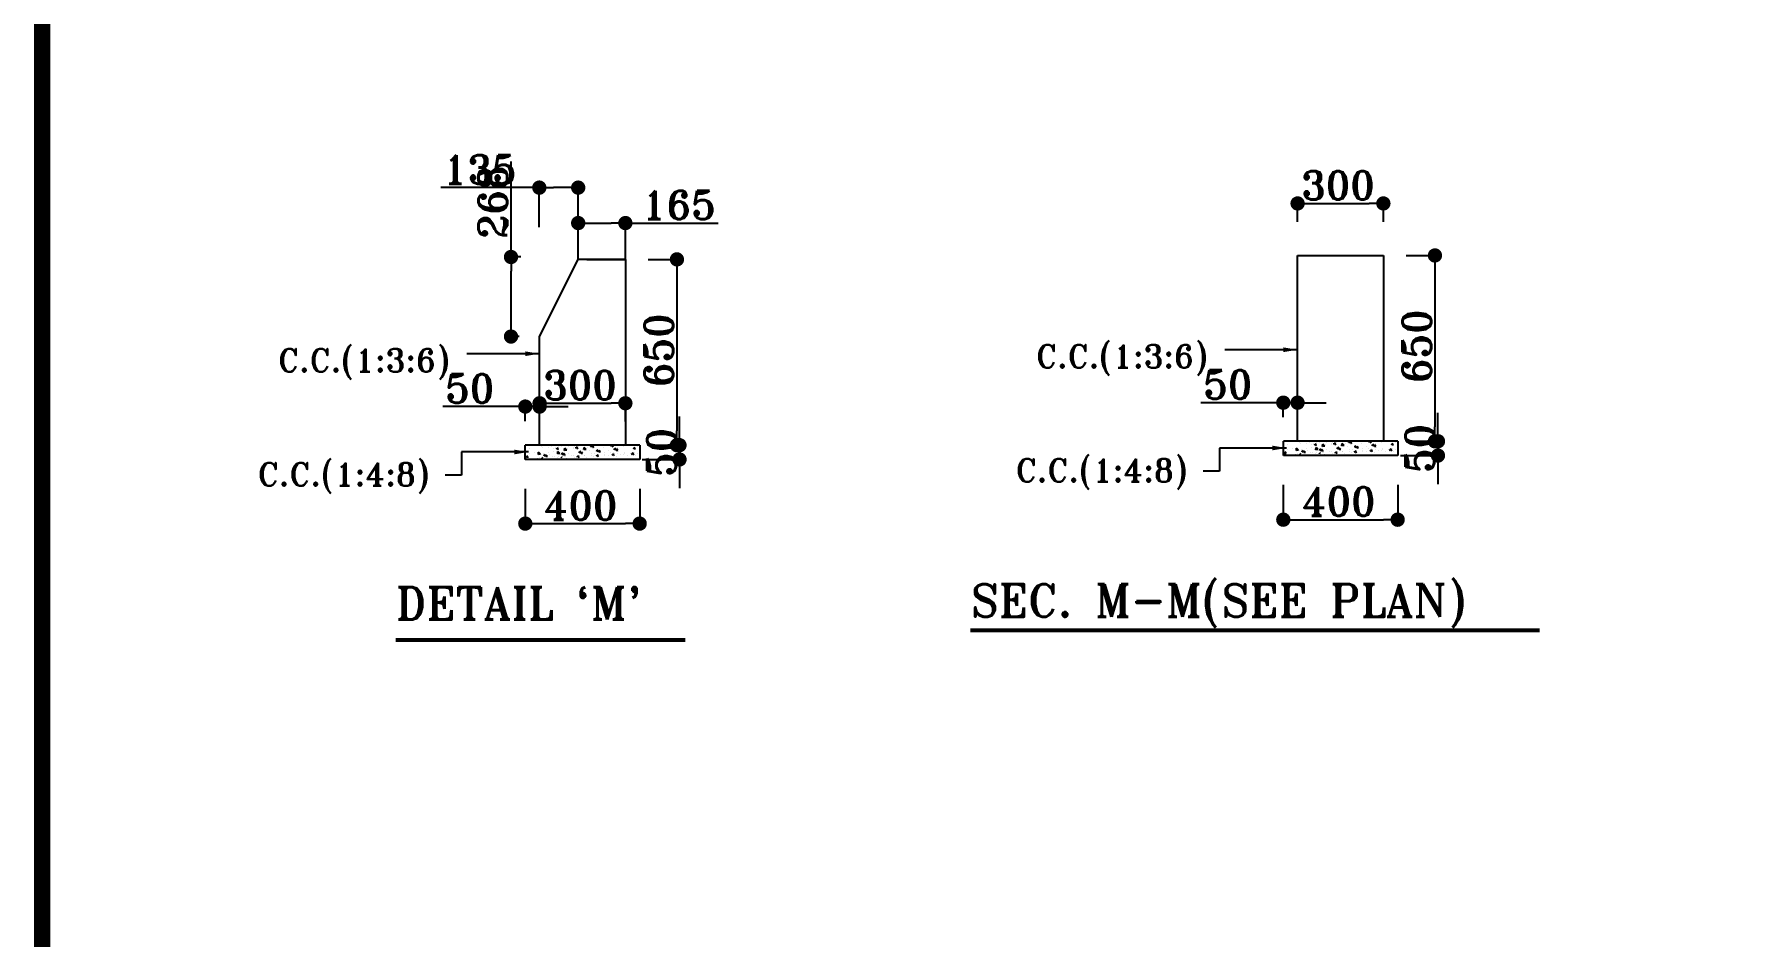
# Model space of a CAD drawing. Header units: metres. Extents: x -98554 to 27544620, y -161930 to 5264560.
# Drawn here: x 16543 to 34450, y 270934 to 280408 of the extents above; entities that cross this region are included whole.
import ezdxf

# ---------------------------------------------------------------- set-up
doc = ezdxf.new("R2010")
doc.units = ezdxf.units.M
doc.header["$LTSCALE"] = 15
doc.header["$MEASUREMENT"] = 0
doc.layers.get('0').update_dxf_attribs({"linetype": 'CONTINUOUS'})
doc.layers.get('Defpoints').update_dxf_attribs({"linetype": 'CONTINUOUS'})
doc.layers.add('LINE', color=7, linetype='CONTINUOUS')
doc.styles.add('BIG', font='ROMANT.SHX')
doc.styles.add('NASIR', font='romant.shx')
doc.dimstyles.new('ISO-25', dxfattribs={"dimtxt": 250, "dimasz": 2.5, "dimexe": 1.25, "dimexo": 0.625, "dimtad": 1, "dimtxsty": 'BIG', "dimcen": 2.5, "dimadec": 0, "dimazin": 0, "dimtfac": 1, "dimtmove": 0, "dimatfit": 3, "dimfxl": 1, "dimarcsym": 0})

# ---------------------------------------------------------------- blocks, each defined once
blk = doc.blocks.new('_Dot')
at = {"color": 0, "linetype": 'ByBlock', "lineweight": -2}
blk.add_line((-0.5, 0), (-1, 0), dxfattribs=at)
at = {"color": 0, "linetype": 'ByBlock', "const_width": 0.5}
blk.add_lwpolyline([(-0.25, 0, 1), (0.25, 0, 1)], format="xyb", close=True, dxfattribs=at)
blk = doc.blocks.new('*D3056')
at = {"layer": 'Defpoints', "color": 0}
for p in [(22251, 278797), (21843, 278381), (22251, 278314)]:
    blk.add_point(p, dxfattribs=at)
at = {"layer": 'LINE', "color": 5, "lineweight": -2}
for p, q in [((21843, 278797), (20808, 278797)), ((22101, 278797), (21993, 278797))]:
    blk.add_line(p, q, dxfattribs=at)
at = {"layer": 'LINE', "color": 0, "lineweight": -2}
for p, q in [((21843, 278381), (21843, 278798)), ((22251, 278315), (22251, 278798))]:
    blk.add_line(p, q, dxfattribs=at)
at = {"layer": 'LINE', "color": 5, "lineweight": -2, "xscale": 150, "yscale": 150, "zscale": 150, "rotation": 180}
blk.add_blockref('_Dot', (21843, 278797), dxfattribs=at)
at = {"layer": 'LINE', "color": 5, "lineweight": -2, "xscale": 150, "yscale": 150, "zscale": 150}
blk.add_blockref('_Dot', (22251, 278797), dxfattribs=at)
at = {"layer": 'LINE', "color": 0, "insert": (21219, 278987), "char_height": 300, "attachment_point": 5, "style": 'BIG'}
blk.add_mtext('135', dxfattribs=at)
blk = doc.blocks.new('*D3057')
at = {"layer": 'Defpoints', "color": 0}
for p in [(22746, 278425), (22251, 278044), (22746, 278044)]:
    blk.add_point(p, dxfattribs=at)
at = {"layer": 'LINE', "color": 0, "lineweight": -2}
for p, q in [((22251, 278044), (22251, 278427)), ((22746, 278044), (22746, 278427))]:
    blk.add_line(p, q, dxfattribs=at)
at = {"layer": 'LINE', "color": 5, "lineweight": -2}
for p, q in [((22401, 278425), (22596, 278425)), ((22746, 278425), (23719, 278425))]:
    blk.add_line(p, q, dxfattribs=at)
at = {"layer": 'LINE', "color": 5, "lineweight": -2, "xscale": 150, "yscale": 150, "zscale": 150, "rotation": 180}
blk.add_blockref('_Dot', (22251, 278425), dxfattribs=at)
at = {"layer": 'LINE', "color": 5, "lineweight": -2, "xscale": 150, "yscale": 150, "zscale": 150}
blk.add_blockref('_Dot', (22746, 278425), dxfattribs=at)
at = {"layer": 'LINE', "color": 0, "insert": (23308, 278615), "char_height": 300, "attachment_point": 5, "style": 'BIG'}
blk.add_mtext('165', dxfattribs=at)
blk = doc.blocks.new('*D3058')
at = {"layer": 'Defpoints', "color": 0}
for p in [(22983, 278044), (22983, 276094), (23287, 276094)]:
    blk.add_point(p, dxfattribs=at)
at = {"layer": 'LINE', "color": 0, "lineweight": -2}
for p, q in [((22984, 278044), (23288, 278044)), ((22984, 276094), (23288, 276094))]:
    blk.add_line(p, q, dxfattribs=at)
at = {"layer": 'LINE', "color": 5, "lineweight": -2}
blk.add_line((23287, 277894), (23287, 276244), dxfattribs=at)
at = {"layer": 'LINE', "color": 5, "lineweight": -2, "xscale": 150, "yscale": 150, "zscale": 150}
for p, rotation in [((23287, 278044), 90), ((23287, 276094), 270)]:
    blk.add_blockref('_Dot', p, dxfattribs=dict(at, rotation=rotation))
at = {"layer": 'LINE', "color": 0, "insert": (23097, 277091), "char_height": 300, "attachment_point": 5, "rotation": 90, "style": 'BIG'}
blk.add_mtext('650', dxfattribs=at)
blk = doc.blocks.new('*D3059')
at = {"layer": 'Defpoints', "color": 0}
for p in [(23004, 276094), (23314, 276094), (22920, 275944)]:
    blk.add_point(p, dxfattribs=at)
at = {"layer": 'LINE', "color": 5, "lineweight": -2}
for p, q in [((23314, 276244), (23314, 276394)), ((23314, 275944), (23314, 276094)), ((23314, 275794), (23314, 275644))]:
    blk.add_line(p, q, dxfattribs=at)
at = {"layer": 'LINE', "color": 0, "lineweight": -2}
for p, q in [((23005, 276094), (23316, 276094)), ((22921, 275944), (23316, 275944))]:
    blk.add_line(p, q, dxfattribs=at)
at = {"layer": 'LINE', "color": 5, "lineweight": -2, "xscale": 150, "yscale": 150, "zscale": 150}
for p, rotation in [((23314, 276094), 270), ((23314, 275944), 90)]:
    blk.add_blockref('_Dot', p, dxfattribs=dict(at, rotation=rotation))
at = {"layer": 'LINE', "color": 0, "insert": (23124, 276019), "char_height": 300, "attachment_point": 5, "rotation": 90, "style": 'BIG'}
blk.add_mtext('50', dxfattribs=at)
blk = doc.blocks.new('*D3060')
at = {"layer": 'Defpoints', "color": 0}
for p in [(21696, 275637), (22896, 275637), (22896, 275271)]:
    blk.add_point(p, dxfattribs=at)
at = {"layer": 'LINE', "color": 0, "lineweight": -2}
for p, q in [((21696, 275637), (21696, 275269)), ((22896, 275637), (22896, 275269))]:
    blk.add_line(p, q, dxfattribs=at)
at = {"layer": 'LINE', "color": 5, "lineweight": -2}
blk.add_line((21846, 275271), (22746, 275271), dxfattribs=at)
at = {"layer": 'LINE', "color": 5, "lineweight": -2, "xscale": 150, "yscale": 150, "zscale": 150, "rotation": 180}
blk.add_blockref('_Dot', (21696, 275271), dxfattribs=at)
at = {"layer": 'LINE', "color": 5, "lineweight": -2, "xscale": 150, "yscale": 150, "zscale": 150}
blk.add_blockref('_Dot', (22896, 275271), dxfattribs=at)
at = {"layer": 'LINE', "color": 0, "insert": (22277, 275461), "char_height": 300, "attachment_point": 5, "style": 'BIG'}
blk.add_mtext('400', dxfattribs=at)
blk = doc.blocks.new('*D3061')
at = {"layer": 'Defpoints', "color": 0}
for p in [(21546, 278069), (21651, 278069), (21633, 277234)]:
    blk.add_point(p, dxfattribs=at)
at = {"layer": 'LINE', "color": 5, "lineweight": -2}
for p, q in [((21546, 278069), (21546, 279070)), ((21546, 277384), (21546, 277919))]:
    blk.add_line(p, q, dxfattribs=at)
at = {"layer": 'LINE', "color": 0, "lineweight": -2}
for p, q in [((21650, 278069), (21544, 278069)), ((21633, 277234), (21544, 277234))]:
    blk.add_line(p, q, dxfattribs=at)
at = {"layer": 'LINE', "color": 5, "lineweight": -2, "xscale": 150, "yscale": 150, "zscale": 150}
for p, rotation in [((21546, 278069), 90), ((21546, 277234), 270)]:
    blk.add_blockref('_Dot', p, dxfattribs=dict(at, rotation=rotation))
at = {"layer": 'LINE', "color": 0, "insert": (21356, 278644), "char_height": 300, "attachment_point": 5, "rotation": 90, "style": 'BIG'}
blk.add_mtext('268', dxfattribs=at)
blk = doc.blocks.new('*D3062')
at = {"layer": 'Defpoints', "color": 0}
for p in [(21846, 276499), (21696, 276345), (21846, 276342)]:
    blk.add_point(p, dxfattribs=at)
at = {"layer": 'LINE', "color": 5, "lineweight": -2}
for p, q in [((21546, 276499), (20830, 276499)), ((21846, 276499), (21696, 276499)), ((21996, 276499), (22146, 276499))]:
    blk.add_line(p, q, dxfattribs=at)
at = {"layer": 'LINE', "color": 0, "lineweight": -2}
for p, q in [((21696, 276345), (21696, 276500)), ((21846, 276342), (21846, 276500))]:
    blk.add_line(p, q, dxfattribs=at)
at = {"layer": 'LINE', "color": 5, "lineweight": -2, "xscale": 150, "yscale": 150, "zscale": 150}
blk.add_blockref('_Dot', (21696, 276499), dxfattribs=at)
at = {"layer": 'LINE', "color": 5, "lineweight": -2, "xscale": 150, "yscale": 150, "zscale": 150, "rotation": 180}
blk.add_blockref('_Dot', (21846, 276499), dxfattribs=at)
at = {"layer": 'LINE', "color": 0, "insert": (21113, 276689), "char_height": 300, "attachment_point": 5, "style": 'BIG'}
blk.add_mtext('50', dxfattribs=at)
blk = doc.blocks.new('*D3063')
at = {"layer": 'Defpoints', "color": 0}
for p in [(22746, 276534), (21846, 276342), (22746, 276342)]:
    blk.add_point(p, dxfattribs=at)
at = {"layer": 'LINE', "color": 0, "lineweight": -2}
for p, q in [((21846, 276342), (21846, 276535)), ((22746, 276342), (22746, 276535))]:
    blk.add_line(p, q, dxfattribs=at)
at = {"layer": 'LINE', "color": 5, "lineweight": -2}
blk.add_line((21996, 276534), (22596, 276534), dxfattribs=at)
at = {"layer": 'LINE', "color": 5, "lineweight": -2, "xscale": 150, "yscale": 150, "zscale": 150, "rotation": 180}
blk.add_blockref('_Dot', (21846, 276534), dxfattribs=at)
at = {"layer": 'LINE', "color": 5, "lineweight": -2, "xscale": 150, "yscale": 150, "zscale": 150}
blk.add_blockref('_Dot', (22746, 276534), dxfattribs=at)
at = {"layer": 'LINE', "color": 0, "insert": (22270, 276724), "char_height": 300, "attachment_point": 5, "style": 'BIG'}
blk.add_mtext('300', dxfattribs=at)
blk = doc.blocks.new('*X6')
at = {"color": 0}
for p, q in [((-6202.6, -26936.5), (-6202.6, -26936.5)), ((-6193, -26932.5), (-6193, -26932.5)), ((-6191.9, -26905.4), (-6191.9, -26905.4)), ((-6185.9, -26910.7), (-6185.9, -26910.7)), ((-6185, -26914.8), (-6180.2, -26909.1)), ((-6185, -26914.8), (-6179.1, -26915.4)), ((-6179.1, -26915.4), (-6180.2, -26909.1)), ((-6178.1, -26935.5), (-6171.1, -26932.8)), ((-6178.1, -26935.5), (-6173.1, -26938.8)), ((-6173.1, -26938.8), (-6171.1, -26932.8)), ((-6153.8, -26940.4), (-6153.8, -26940.4)), ((-6139.6, -26934.8), (-6139.6, -26934.8)), ((-6139.5, -26928.2), (-6139.5, -26928.2)), ((-6136.6, -26937.6), (-6136.6, -26937.6)), ((-6135.4, -26904.3), (-6135.4, -26904.3)), ((-6114.4, -26924.9), (-6114.4, -26924.9)), ((-6113.3, -26921.1), (-6108.5, -26915.4)), ((-6113.3, -26921.1), (-6107.3, -26921.6)), ((-6107.4, -26921.6), (-6108.5, -26915.4)), ((-6095.4, -26930.4), (-6095.4, -26930.4)), ((-6094.1, -26903.2), (-6087.1, -26900.5)), ((-6094.1, -26903.2), (-6089.1, -26906.6)), ((-6090.5, -26900.4), (-6090.2, -26900.1)), ((-6090.5, -26900.4), (-6081.6, -26901.8)), ((-6089.1, -26906.6), (-6087.1, -26900.5)), ((-6086.2, -26937), (-6086.2, -26937)), ((-6084.7, -26930.1), (-6084.7, -26930.1)), ((-6081.6, -26901.8), (-6081.8, -26900.1)), ((-6076.6, -26919.9), (-6076.6, -26919.9)), ((-6041.6, -26927.4), (-6036.8, -26921.6)), ((-6041.6, -26927.4), (-6035.6, -26927.9)), ((-6037.1, -26920.4), (-6037.1, -26920.4)), ((-6035.6, -26927.9), (-6036.8, -26921.6)), ((-6034.4, -26943.5), (-6027.4, -26940.8)), ((-6033.4, -26923.1), (-6033.4, -26923.1)), ((-6032.8, -26939.3), (-6032.8, -26939.3)), ((-6029.4, -26946.8), (-6027.4, -26940.8)), ((-6013.4, -26911.6), (-6013.4, -26911.6)), ((-5991.8, -26901.9), (-5991.8, -26901.9)), ((-5988.4, -26908.3), (-5988.4, -26908.3)), ((-5983.8, -26917), (-5976, -26908.8)), ((-5983.8, -26917), (-5974.9, -26918.3)), ((-5982.9, -26916.7), (-5982.9, -26916.7)), ((-5979.4, -26941.6), (-5979.4, -26941.6)), ((-5978.8, -26910.4), (-5978.8, -26910.4)), ((-5976.8, -26942.7), (-5976.8, -26942.7)), ((-5974.9, -26918.3), (-5976, -26908.8)), ((-5969.9, -26933.7), (-5965, -26927.9)), ((-5969.9, -26933.7), (-5963.9, -26934.2)), ((-5963.9, -26934.2), (-5965.1, -26927.9)), ((-5950.5, -26903.3), (-5950.5, -26903.3)), ((-5950.4, -26911.2), (-5943.4, -26908.5)), ((-5950.4, -26911.2), (-5945.4, -26914.6)), ((-5945.4, -26914.6), (-5943.4, -26908.5)), ((-5938.5, -26904.2), (-5938.5, -26904.2)), ((-5932.1, -26942.5), (-5932.1, -26942.5)), ((-5930.9, -26909.2), (-5930.9, -26909.2)), ((-5920.5, -26900.4), (-5920.5, -26900.4)), ((-5913.7, -26934.4), (-5913.7, -26934.4)), ((-5898.1, -26939.9), (-5893.3, -26934.2)), ((-5898.1, -26939.9), (-5892.2, -26940.5)), ((-5892.2, -26940.5), (-5893.3, -26934.2)), ((-5888.6, -26931.1), (-5888.6, -26931.1)), ((-5885.1, -26906.4), (-5885.1, -26906.4)), ((-5880.8, -26935.4), (-5880.8, -26935.4)), ((-5879.6, -26902.1), (-5879.6, -26902.1)), ((-5877.1, -26933.5), (-5869.3, -26925.4)), ((-5877.1, -26933.5), (-5868.2, -26934.9)), ((-5868.2, -26934.9), (-5869.3, -26925.4)), ((-5850.7, -26926.1), (-5850.7, -26926.1)), ((-5831.7, -26908.7), (-5831.7, -26908.7)), ((-5830.3, -26929), (-5830.3, -26929)), ((-5826.4, -26946.2), (-5821.6, -26940.5)), ((-5820.5, -26946.7), (-5821.6, -26940.5)), ((-6187.2, -26944), (-6187.2, -26944)), ((-6034.4, -26943.5), (-6029.4, -26946.8)), ((-6014.7, -26947.7), (-6014.7, -26947.7)), ((-5984.1, -26950), (-5984.1, -26950)), ((-5926.1, -26943.8), (-5926.1, -26943.8)), ((-5887, -26950.1), (-5883.7, -26948.8)), ((-5884.1, -26950.1), (-5883.7, -26948.8)), ((-5872.7, -26946.1), (-5872.7, -26946.1)), ((-5866.3, -26950), (-5866.3, -26950)), ((-5826.4, -26946.2), (-5820.4, -26946.7)), ((-5819.3, -26948.3), (-5819.3, -26948.3))]:
    blk.add_line(p, q, dxfattribs=at)
blk = doc.blocks.new('*D3064')
at = {"layer": 'Defpoints', "color": 0}
for p in [(30699, 278631), (29799, 278438), (30699, 278438)]:
    blk.add_point(p, dxfattribs=at)
at = {"layer": 'LINE', "color": 0, "lineweight": -2}
for p, q in [((29799, 278439), (29799, 278632)), ((30699, 278439), (30699, 278632))]:
    blk.add_line(p, q, dxfattribs=at)
at = {"layer": 'LINE', "color": 5, "lineweight": -2}
blk.add_line((29949, 278631), (30549, 278631), dxfattribs=at)
at = {"layer": 'LINE', "color": 5, "lineweight": -2, "xscale": 150, "yscale": 150, "zscale": 150, "rotation": 180}
blk.add_blockref('_Dot', (29799, 278631), dxfattribs=at)
at = {"layer": 'LINE', "color": 5, "lineweight": -2, "xscale": 150, "yscale": 150, "zscale": 150}
blk.add_blockref('_Dot', (30699, 278631), dxfattribs=at)
at = {"layer": 'LINE', "color": 0, "insert": (30223, 278821), "char_height": 300, "attachment_point": 5, "style": 'BIG'}
blk.add_mtext('300', dxfattribs=at)
blk = doc.blocks.new('*D3065')
at = {"layer": 'Defpoints', "color": 0}
for p in [(29799, 276540), (29649, 276387), (29799, 276383)]:
    blk.add_point(p, dxfattribs=at)
at = {"layer": 'LINE', "color": 5, "lineweight": -2}
for p, q in [((29499, 276540), (28784, 276540)), ((29799, 276540), (29649, 276540)), ((29949, 276540), (30099, 276540))]:
    blk.add_line(p, q, dxfattribs=at)
at = {"layer": 'LINE', "color": 0, "lineweight": -2}
for p, q in [((29649, 276387), (29649, 276542)), ((29799, 276384), (29799, 276542))]:
    blk.add_line(p, q, dxfattribs=at)
at = {"layer": 'LINE', "color": 5, "lineweight": -2, "xscale": 150, "yscale": 150, "zscale": 150}
blk.add_blockref('_Dot', (29649, 276540), dxfattribs=at)
at = {"layer": 'LINE', "color": 5, "lineweight": -2, "xscale": 150, "yscale": 150, "zscale": 150, "rotation": 180}
blk.add_blockref('_Dot', (29799, 276540), dxfattribs=at)
at = {"layer": 'LINE', "color": 0, "insert": (29067, 276730), "char_height": 300, "attachment_point": 5, "style": 'BIG'}
blk.add_mtext('50', dxfattribs=at)
blk = doc.blocks.new('*D3066')
at = {"layer": 'Defpoints', "color": 0}
for p in [(29649, 275679), (30849, 275679), (30849, 275312)]:
    blk.add_point(p, dxfattribs=at)
at = {"layer": 'LINE', "color": 0, "lineweight": -2}
for p, q in [((29649, 275678), (29649, 275311)), ((30849, 275678), (30849, 275311))]:
    blk.add_line(p, q, dxfattribs=at)
at = {"layer": 'LINE', "color": 5, "lineweight": -2}
blk.add_line((29799, 275312), (30699, 275312), dxfattribs=at)
at = {"layer": 'LINE', "color": 5, "lineweight": -2, "xscale": 150, "yscale": 150, "zscale": 150, "rotation": 180}
blk.add_blockref('_Dot', (29649, 275312), dxfattribs=at)
at = {"layer": 'LINE', "color": 5, "lineweight": -2, "xscale": 150, "yscale": 150, "zscale": 150}
blk.add_blockref('_Dot', (30849, 275312), dxfattribs=at)
at = {"layer": 'LINE', "color": 0, "insert": (30231, 275502), "char_height": 300, "attachment_point": 5, "style": 'BIG'}
blk.add_mtext('400', dxfattribs=at)
blk = doc.blocks.new('*D3067')
at = {"layer": 'Defpoints', "color": 0}
for p in [(30962, 276135), (31272, 276135), (30878, 275985)]:
    blk.add_point(p, dxfattribs=at)
at = {"layer": 'LINE', "color": 5, "lineweight": -2}
for p, q in [((31272, 276285), (31272, 276435)), ((31272, 275985), (31272, 276135)), ((31272, 275835), (31272, 275685))]:
    blk.add_line(p, q, dxfattribs=at)
at = {"layer": 'LINE', "color": 0, "lineweight": -2}
for p, q in [((30962, 276135), (31273, 276135)), ((30879, 275985), (31273, 275985))]:
    blk.add_line(p, q, dxfattribs=at)
at = {"layer": 'LINE', "color": 5, "lineweight": -2, "xscale": 150, "yscale": 150, "zscale": 150}
for p, rotation in [((31272, 276135), 270), ((31272, 275985), 90)]:
    blk.add_blockref('_Dot', p, dxfattribs=dict(at, rotation=rotation))
at = {"layer": 'LINE', "color": 0, "insert": (31082, 276060), "char_height": 300, "attachment_point": 5, "rotation": 90, "style": 'BIG'}
blk.add_mtext('50', dxfattribs=at)
blk = doc.blocks.new('*D3068')
at = {"layer": 'Defpoints', "color": 0}
for p in [(30937, 278085), (30937, 276135), (31240, 276135)]:
    blk.add_point(p, dxfattribs=at)
at = {"layer": 'LINE', "color": 0, "lineweight": -2}
for p, q in [((30937, 278085), (31241, 278085)), ((30937, 276135), (31241, 276135))]:
    blk.add_line(p, q, dxfattribs=at)
at = {"layer": 'LINE', "color": 5, "lineweight": -2}
blk.add_line((31240, 277935), (31240, 276285), dxfattribs=at)
at = {"layer": 'LINE', "color": 5, "lineweight": -2, "xscale": 150, "yscale": 150, "zscale": 150}
for p, rotation in [((31240, 278085), 90), ((31240, 276135), 270)]:
    blk.add_blockref('_Dot', p, dxfattribs=dict(at, rotation=rotation))
at = {"layer": 'LINE', "color": 0, "insert": (31050, 277133), "char_height": 300, "attachment_point": 5, "rotation": 90, "style": 'BIG'}
blk.add_mtext('650', dxfattribs=at)

msp = doc.modelspace()

# ---------------------------------------------------------------- linework, layer by layer
at = {"layer": 'LINE'}
for p, q in [((21846.098, 277233.601), (22251.098, 278043.601)), ((22746.098, 278043.601), (22251.098, 278043.601)), ((22341.098, 278043.601), (22746.098, 278043.601)), ((22746.098, 278043.601), (22581.098, 278043.601)), ((22746.098, 278043.601), (22746.098, 276093.601)), ((29799.43, 276135.389), (29799.43, 278085.389)), ((29799.43, 278085.389), (30699.43, 278085.389)), ((30699.43, 278085.389), (30699.43, 276135.389)), ((21846.098, 276093.601), (21846.098, 277233.601)), ((29649.43, 275985.389), (29649.43, 276135.389)), ((30849.43, 276135.389), (29649.43, 276135.389)), ((30849.43, 276135.389), (30849.43, 275985.389)), ((22896.098, 276093.601), (21696.098, 276093.601)), ((21696.098, 275943.601), (21696.098, 276093.601)), ((22896.098, 276093.601), (22896.098, 275943.601)), ((30849.43, 275985.389), (29649.43, 275985.389)), ((21025.605, 275781.017), (20856.521, 275781.017)), ((22896.098, 275943.601), (21696.098, 275943.601)), ((28978.938, 275822.806), (28809.853, 275822.806))]:
    msp.add_line(p, q, dxfattribs=at)
at = {"layer": 'LINE', "const_width": 169.614}
msp.add_lwpolyline([(16627.371, 251545.14), (71087.608, 251545.14), (71087.608, 289796.973), (16627.371, 289796.973)], close=True, dxfattribs=at)
at = {"layer": 'LINE', "const_width": 42.44}
for points in [[(26366.751, 274151.514), (32340.377, 274151.514)], [(20337.24, 274048.677), (23376.329, 274048.677)]]:
    msp.add_lwpolyline(points, dxfattribs=at)

# ---------------------------------------------------------------- block references
at = {"layer": 'LINE', "xscale": -2.572124999947846, "yscale": 2.572124999947846, "zscale": 2.572124999999999}
for p in [(14895.605, 345325.967), (6739.074, 345275.541), (6942.273, 345284.178), (14692.406, 345317.33)]:
    msp.add_blockref('*X6', p, dxfattribs=at)

# ---------------------------------------------------------------- texts
at = {"layer": 'LINE'}
for s, height, style, p in [('C.C.(1:3:6)', 241.33982, 'NASIR', (19103.23, 276864.299)), ('C.C.(1:3:6)', 241.33982, 'NASIR', (27056.562, 276906.087)), ('C.C.(1:4:8)', 241.33982, 'NASIR', (18891.159, 275667.457)), ('C.C.(1:4:8)', 241.33982, 'NASIR', (26844.492, 275709.246)), ('SEC. M-M(SEE PLAN)', 340.64086, 'BIG', (26372.846, 274293.77)), ("DETAIL `M'", 340.6409, 'BIG', (20337.24, 274263.884))]:
    msp.add_text(s, height=height, dxfattribs=dict(at, style=style)).set_placement(p)

# ---------------------------------------------------------------- dimensions: what is measured, and where the dimension line sits
for base, p1, p2, text, picture, middle in [((22251.098, 278797.25), (21843.355, 278380.868), (22251.098, 278314.171), '135', '*D3056', (21219.104, 278797.25)), ((30699.43, 278630.636), (29799.43, 278438.412), (30699.43, 278438.412), '300', '*D3064', (30223.234, 278630.636)), ((22746.098, 278425.276), (22251.098, 278043.601), (22746.098, 278043.601), '165', '*D3057', (23307.526, 278425.276)), ((21846.098, 276498.561), (21696.098, 276344.751), (21846.098, 276341.504), '50', '*D3062', (21113.24, 276498.561)), ((22746.098, 276533.728), (21846.098, 276341.504), (22746.098, 276341.504), '300', '*D3063', (22269.901, 276533.728)), ((29799.43, 276540.349), (29649.43, 276386.54), (29799.43, 276383.293), '50', '*D3065', (29066.573, 276540.349)), ((22896.098, 275270.702), (21696.098, 275637.136), (22896.098, 275637.136), '400', '*D3060', (22277.168, 275270.702)), ((30849.43, 275312.491), (29649.43, 275678.925), (30849.43, 275678.925), '400', '*D3066', (30230.5, 275312.491))]:
    dim = msp.add_linear_dim(base=base, p1=p1, p2=p2, text=text, dimstyle='ISO-25', override={"dimtxt": 300, "dimasz": 150, "dimgap": 40, "dimblk1": 'Dot', "dimblk2": 'Dot', "dimsah": 1, "dimclrd": 5}, dxfattribs=at)
    dim.commit()
    dim.dimension.update_dxf_attribs({"geometry": picture, "text_midpoint": middle, "dimtype": 160})
dim = msp.add_linear_dim(base=(21545.543, 278068.601), p1=(21633.32, 277233.601), p2=(21650.682, 278068.601), angle=90, text='268', dimstyle='ISO-25', override={"dimtxt": 300, "dimasz": 150, "dimgap": 40, "dimblk1": 'Dot', "dimblk2": 'Dot', "dimsah": 1, "dimclrd": 5}, dxfattribs=at)
dim.commit()
dim.dimension.update_dxf_attribs({"geometry": '*D3061', "text_midpoint": (21355.543, 278644.315)})
for base, p1, p2, text, picture, middle in [((23286.523, 276093.601), (22983.324, 278043.601), (22983.324, 276093.601), '650', '*D3058', (23286.523, 277091.412)), ((31239.856, 276135.389), (30936.656, 278085.389), (30936.656, 276135.389), '650', '*D3068', (31239.856, 277133.2)), ((23314.384, 276093.601), (22920.361, 275943.601), (23004.031, 276093.601), '50', '*D3059', (23314.384, 276018.601)), ((31272.009, 276135.389), (30877.986, 275985.389), (30961.656, 276135.389), '50', '*D3067', (31272.009, 276060.389))]:
    dim = msp.add_linear_dim(base=base, p1=p1, p2=p2, angle=90, text=text, dimstyle='ISO-25', override={"dimtxt": 300, "dimasz": 150, "dimgap": 40, "dimblk1": 'Dot', "dimblk2": 'Dot', "dimsah": 1, "dimclrd": 5}, dxfattribs=at)
    dim.commit()
    dim.dimension.update_dxf_attribs({"geometry": picture, "text_midpoint": middle, "dimtype": 160})

# ---------------------------------------------------------------- leaders
for points in [[(21845.331, 277053.82), (21082.025, 277053.82)], [(29798.664, 277095.608), (29035.358, 277095.608)], [(21729.302, 276022.565), (21025.605, 276022.565), (21025.605, 275781.017)], [(29682.635, 276064.353), (28978.938, 276064.353), (28978.938, 275822.806)]]:
    msp.add_leader(points, dimstyle='ISO-25', override={"dimtxt": 300, "dimasz": 150, "dimgap": 40, "dimclrd": 5}, dxfattribs=at)

doc.saveas('drawing.dxf')
